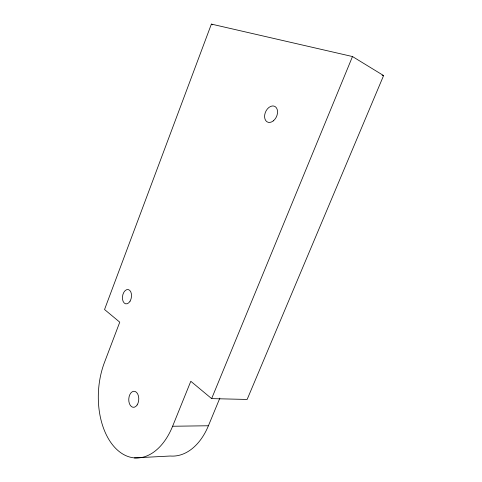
<?xml version="1.0" encoding="UTF-8"?>
<svg xmlns="http://www.w3.org/2000/svg" width="482" height="482" viewBox="0 0 482 482"><rect width="100%" height="100%" fill="white"/><g stroke="black" fill="none" stroke-linecap="round" stroke-linejoin="round"><path stroke-width="0.72" d="M172.61 426.251L190.8 381.274L211.634 398.614L247.139 399.451L383.6 75.566L352.493 56.545L211.387 24.1L104.546 309.516L119.759 322.169L104.443 362.512A64.516 40.44 -86.7 0 0 116.903 449.567A64.516 40.44 -86.7 0 0 172.61 426.251L208.411 425.763L219.852 398.114M211.634 398.614L352.493 56.545M134.412 457.9L170.381 456.02A61.66 40.747 -87.5 0 0 208.411 425.763M382.142 75.21L383.6 75.566M211.387 24.1L212.713 24.811M137.159 404.922A8.043 5.007 -87 0 0 135.267 391.505A8.043 5.007 -87 0 0 128.869 401.434A8.043 5.007 -87 0 0 137.159 404.922M130.092 301.136A7.254 4.471 -81 0 0 128.308 289.568A7.254 4.471 -81 0 0 122.542 299.382A7.254 4.471 -81 0 0 130.092 301.136M273.3 120.88A8.646 5.959 -65.8 0 0 275.246 106.661A8.646 5.959 -65.8 0 0 264.684 115.047A8.646 5.959 -65.8 0 0 273.3 120.88"/></g></svg>
